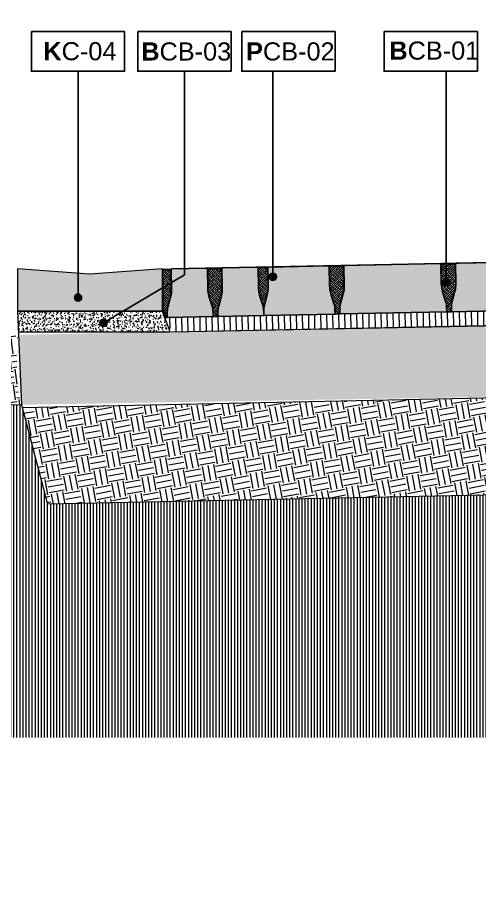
# Model space of a CAD drawing. Header units: metres. Extents: x -325 to 301, y -147 to 149.
# Drawn here: x 63.786 to 64.742, y 81.549 to 83.359 of the extents above; entities that cross this region are included whole.
import ezdxf

# ---------------------------------------------------------------- set-up
doc = ezdxf.new("R2010")
doc.units = ezdxf.units.M
doc.layers.add('-aux', color=50, linetype='Continuous', plot=False)
doc.layers.add('-AUX_MON', color=3, linetype='Continuous', plot=False)
for name, color, linetype, true_color in [('0-TX-1_25', 7, 'Continuous', 0x3f4f7f), ('3-TR-paviment fort', 7, 'Continuous', 0xd1d1d1), ('EIT_3 TR sorra', 7, 'Continuous', 0xd8ceb0)]:
    doc.layers.add(name, color=color, linetype=linetype, true_color=true_color)
for name, color, linetype in [('00_Xref-Projecte', 7, 'Continuous'), ('1-L- kodolé', 7, 'Continuous'), ('A-KEYPLAN_HATCH', 7, 'Continuous'), ('A_TEXT_2', 7, 'Continuous')]:
    doc.layers.add(name, color=color, linetype=linetype)
for name, color, linetype, lineweight, true_color in [('03-TR-Paviment_05_Open Joint Precast Pavements', 7, 'Continuous', 5, 0xb3b3b3), ('3-TR sorra granitica', 7, 'Continuous', 0, 0xf2dac9), ('3-TR tot_u', 7, 'Continuous', 5, 0x787878)]:
    doc.layers.add(name, color=color, linetype=linetype, lineweight=lineweight, true_color=true_color)
for name, color, linetype, lineweight in [('1-CM', 7, 'Continuous', 0), ('3-TR Seleccionat', 44, 'Continuous', 0), ('3-TR Tot-u', 37, 'Continuous', 0)]:
    doc.layers.add(name, color=color, linetype=linetype, lineweight=lineweight)
doc.styles.get("Standard").update_dxf_attribs({"font": 'arial.ttf'})
pattern_1 = [(45.57882308716562, (36.92280102542076, 11.96423196329495), (0.001742942525919423, 0.006654917678337132), [0.008532812500000079, -0.001706562500000016, 0, -0.001706562500000016])]

# ---------------------------------------------------------------- blocks, each defined once
blk = doc.blocks.new('hatch keyplan 2')
at = {"layer": 'A-KEYPLAN_HATCH'}
blk.add_lwpolyline([(0, 0.005476596624248486), (0.012874798693294, 0.005476596623793739), (0.012874798693294, -2.273736754432321e-13), (0, 0)], close=True, dxfattribs=at)
blk = doc.blocks.new('hatch keyplan')
at = {"layer": 'A-KEYPLAN_HATCH'}
blk.add_blockref('hatch keyplan 2', (1.430579833341536, 0.8521467901477053), dxfattribs=at)
blk = doc.blocks.new('B-CB03')
at = {"layer": 'A-KEYPLAN_HATCH'}
blk.add_blockref('hatch keyplan', (-1.430579833438594, -0.8521467901477053), dxfattribs=at)
at = {"layer": 'A_TEXT_2', "insert": (-0.0007977309449526127, 0.00398371515799123), "char_height": 0.0025, "attachment_point": 1}
blk.add_mtext_dynamic_manual_height_columns('\\pi0.00128;{\\fArial|b1|i0|c0|p34;B}CB-03', width=0.01456192034901793, gutter_width=0.015, heights=[0], dxfattribs=at)
blk = doc.blocks.new('PCB03')
at = {"layer": 'A-KEYPLAN_HATCH'}
blk.add_blockref('hatch keyplan', (-1.42957983326266, -0.8521467901535917), dxfattribs=at)
at = {"layer": 'A_TEXT_2', "insert": (0.0002022692309803231, 0.0039881901570753), "char_height": 0.0025, "attachment_point": 1}
blk.add_mtext_dynamic_manual_height_columns('\\pi0.00139;{\\fArial|b1|i0|c0|p34;P}CB-02', width=0.01456192034901793, gutter_width=0.015, heights=[0], dxfattribs=at)
blk = doc.blocks.new('B-CB01')
at = {"layer": 'A-KEYPLAN_HATCH'}
blk.add_blockref('hatch keyplan', (-1.430579833341536, -0.8521467901477052), dxfattribs=at)
at = {"layer": 'A_TEXT_2', "insert": (-0.0007977308478921419, 0.004105509799023688), "char_height": 0.0025, "attachment_point": 1}
blk.add_mtext_dynamic_manual_height_columns('\\pi0.00152;{\\fArial|b1|i0|c0|p34;B}CB-01', width=0.01456192034901793, gutter_width=0.015, heights=[0], dxfattribs=at)
blk = doc.blocks.new('POINT')
at = {"layer": '0-TX-1_25'}
h = blk.add_hatch(dxfattribs=at)
h.set_pattern_fill('ANGLE', color=256)
h.set_pattern_definition([(0, (-83.74681484067048, -12.72584030761209), (0, 6.985), [5.08, -1.905]), (90, (-83.74681484067048, -12.72584030761209), (-6.985, 4.277078946022131e-16), [5.08, -1.905])])
edge = h.paths.add_edge_path()
edge.add_arc((0, 0), 0.0075, 0, 360)
h = blk.add_hatch(color=256, dxfattribs=at)
h.dxf.hatch_style = 1
edge = h.paths.add_edge_path()
edge.add_arc((0, 0), 0.0075, 0, 360)
blk.add_circle((0, 0), 0.0075, dxfattribs=at)
blk = doc.blocks.new('K03')
at = {"layer": 'A-KEYPLAN_HATCH'}
blk.add_blockref('hatch keyplan', (-1.430579833341536, -0.8521467901477054), dxfattribs=at)
at = {"layer": 'A_TEXT_2', "insert": (-0.0007977308945956718, 0.004020148496218123), "char_height": 0.0025, "attachment_point": 1}
blk.add_mtext_dynamic_manual_height_columns('\\pi0.00245;{\\fArial|b1|i0|c0|p34;K}C-04', width=0.01456192034901793, gutter_width=0.015, heights=[0], dxfattribs=at)

msp = doc.modelspace()

# ---------------------------------------------------------------- hatches: boundary and pattern name
at = {"layer": '03-TR-Paviment_05_Open Joint Precast Pavements'}
h = msp.add_hatch(color=256, dxfattribs=at)
h.dxf.hatch_style = 1
edge = h.paths.add_edge_path()
edge.add_line((64.29580601184605, 82.74285290178048), (64.29564205545803, 82.75104704046494))
edge.add_arc((64.34404991953811, 82.75201563020424), 0.04841755333428358, 165.1472553660358, 181.1462744924243, ccw=False)
edge.add_line((64.29725010202198, 82.76442677645811), (64.30278065344623, 82.78528132446633))
edge.add_arc((64.24754538393613, 82.79992951552474), 0.05714459291252195, 345.1472624024418, 361.1462815287247)
edge.add_line((64.30467854101089, 82.80107269609157), (64.30385582981688, 82.8421897398961))
edge.add_line((64.30385582981688, 82.8421897398961), (64.30465287773796, 82.84220568848077))
edge.add_line((64.30465287773796, 82.84220568848077), (64.30463599152509, 82.84304959676219))
edge.add_line((64.30463599152509, 82.84304959676219), (64.43043668297463, 82.84556674261971))
edge.add_line((64.43043668297463, 82.84556674261971), (64.43045356736249, 82.84472283243876))
edge.add_line((64.43045356736249, 82.84472283243876), (64.43125061380303, 82.84473878518561))
edge.add_line((64.43125061380303, 82.84473878518561), (64.4320733241218, 82.80362173856903))
edge.add_arc((64.48920647717794, 82.80476491807504), 0.05714458887348412, 181.1462805459101, 197.1452996721934)
edge.add_line((64.43460138015061, 82.78791892697463), (64.44096172714796, 82.76730230143126))
edge.add_arc((64.3946958351757, 82.75302900278297), 0.04841755688067015, 1.1462816469212953, 17.145300773309373, ccw=False)
edge.add_line((64.4431037026805, 82.75399759863788), (64.44326765860295, 82.7458034599441))
edge.add_line((64.44326765860295, 82.7458034599441), (64.29580601184605, 82.74285290178048))
h = msp.add_hatch(color=256, dxfattribs=at)
h.dxf.hatch_style = 1
edge = h.paths.add_edge_path()
edge.add_line((64.67452898768181, 82.75043076645497), (64.67436503222493, 82.75862490515804))
edge.add_arc((64.62595716345828, 82.757656312825), 0.04841755807180265, 1.146277450208621, 17.14529657659856)
edge.add_line((64.67222305761422, 82.77192960843563), (64.66586270928536, 82.79254623069207))
edge.add_arc((64.720467811534, 82.8093922209385), 0.05714459361100022, 181.1462781844386, 197.1452973107232, ccw=False)
edge.add_line((64.66333465369416, 82.8082490436925), (64.66251194342199, 82.84936608798124))
edge.add_line((64.66251194342199, 82.84936608798124), (64.66171489781944, 82.84935013990871))
edge.add_line((64.66171489781944, 82.84935013990871), (64.66169801210009, 82.85019404680273))
edge.add_line((64.66169801210009, 82.85019404680273), (64.46216650093606, 82.84620162496411))
edge.add_line((64.46216650093606, 82.84620162496411), (64.46218338668336, 82.84535771667338))
edge.add_line((64.46218338668336, 82.84535771667338), (64.46138634054073, 82.84534177231608))
edge.add_line((64.46138634054073, 82.84534177231608), (64.46220905132506, 82.8042247257088))
edge.add_arc((64.40507589590212, 82.80308154540786), 0.05714459125571695, -14.852737830959825, 1.1462812953216144, ccw=False)
edge.add_line((64.4603111637511, 82.78843335454914), (64.45478061192648, 82.76757880327263))
edge.add_arc((64.50158042964222, 82.7551676586798), 0.04841755310143616, 165.1472573265249, 181.1462764529136)
edge.add_line((64.45317256582808, 82.75419906728878), (64.4533365222068, 82.7460049290699))
edge.add_line((64.4533365222068, 82.7460049290699), (64.67452898768181, 82.75043076645497))
h = msp.add_hatch(color=256, dxfattribs=at)
h.dxf.hatch_style = 1
edge = h.paths.add_edge_path()
edge.add_line((64.7794710676381, 82.75253055176198), (64.77930711265611, 82.76072469000881))
edge.add_arc((64.7308992387065, 82.7597560966136), 0.04841756327498297, 1.146278584204274, 17.14529771059357)
edge.add_line((64.77716513755189, 82.77402939467379), (64.77080478875746, 82.7946460169209))
edge.add_arc((64.82540988493083, 82.81149200280001), 0.05714458651826031, 181.1462757958576, 197.1452949221402, ccw=False)
edge.add_line((64.76827673413467, 82.8103488280777), (64.76745402339691, 82.85146587235711))
edge.add_line((64.76745402339691, 82.85146587235711), (64.76665697777572, 82.8514499252157))
edge.add_line((64.76665697777572, 82.8514499252157), (64.7666400929875, 82.85229383212837))
edge.add_line((64.7666400929875, 82.85229383212837), (64.69335696639736, 82.85082751170296))
edge.add_line((64.69335696639736, 82.85082751170296), (64.69337385216329, 82.8499836024811))
edge.add_line((64.69337385216329, 82.8499836024811), (64.69257680553645, 82.84996765904562))
edge.add_line((64.69257680553645, 82.84996765904562), (64.69339951680497, 82.80885061151653))
edge.add_arc((64.63626636441961, 82.80770743339926), 0.05714458817505608, -14.852739959040889, 1.146279167241687, ccw=False)
edge.add_line((64.6915016287468, 82.79305924127867), (64.68597107692219, 82.77220469000218))
edge.add_arc((64.7327708929769, 82.75979354560906), 0.0484175514447214, 165.1472570511002, 181.1462761774888)
edge.add_line((64.6843630308145, 82.75882495448388), (64.68452698812433, 82.75063081628363))
edge.add_line((64.68452698812433, 82.75063081628363), (64.7794710676381, 82.75253055176198))
h = msp.add_hatch(color=256, dxfattribs=at)
h.dxf.hatch_style = 1
edge = h.paths.add_edge_path()
edge.add_line((64.09591985096996, 82.73885338143275), (64.09575589406049, 82.7470475229013))
edge.add_arc((64.14416376091229, 82.74801611647604), 0.04841755618218446, 165.1472598382455, 181.1462789646351, ccw=False)
edge.add_line((64.09736393967466, 82.76042725980697), (64.10289449252357, 82.78128180644643))
edge.add_arc((64.04765922693457, 82.79593000208885), 0.05714459029747762, 345.1472569520938, 361.1462760783742)
edge.add_line((64.10479238150356, 82.79707317716849), (64.10396967123137, 82.83819022145721))
edge.add_line((64.10396967123137, 82.83819022145721), (64.10476671774643, 82.83820617047951))
edge.add_line((64.10476671774643, 82.83820617047951), (64.10474983107733, 82.83905007828605))
edge.add_line((64.10474983107733, 82.83905007828605), (64.17803295814235, 82.8405163982552))
edge.add_line((64.17803295814235, 82.8405163982552), (64.17804984204601, 82.83967248899607))
edge.add_line((64.17804984204601, 82.83967248899607), (64.17884688803962, 82.83968844080248))
edge.add_line((64.17884688803962, 82.83968844080248), (64.17966959790212, 82.79857139371101))
edge.add_arc((64.2368027507587, 82.79971457155587), 0.0571445886407297, 181.1462788847019, 197.1452980109835)
edge.add_line((64.18219765346535, 82.78286858210727), (64.18855800185011, 82.76225195705743))
edge.add_arc((64.14229210854818, 82.74797866666813), 0.04841755571653015, 1.1462718439660193, 17.1452909703537, ccw=False)
edge.add_line((64.1906999750548, 82.74894725421747), (64.1908639314335, 82.74075311599859))
edge.add_line((64.1908639314335, 82.74075311599859), (64.09591985096996, 82.73885338143275))
h = msp.add_hatch(color=256, dxfattribs=at)
h.dxf.hatch_style = 1
edge = h.paths.add_edge_path()
edge.add_line((64.29580601187399, 82.74285290038378), (64.29564205545803, 82.75104704046494))
edge.add_arc((64.24723418503025, 82.75007844833152), 0.04841755972861205, 1.146277174707698, 17.14529630109814)
edge.add_line((64.293500080838, 82.7643517442081), (64.28713973345893, 82.78496836555202))
edge.add_arc((64.34174483432174, 82.8018143538808), 0.05714459172145445, 181.1462767567709, 197.145295883053, ccw=False)
edge.add_line((64.2846116783426, 82.80067117809621), (64.28378896712996, 82.84178822283187))
edge.add_line((64.28378896712996, 82.84178822283187), (64.28299192199299, 82.84177227476864))
edge.add_line((64.28299192199299, 82.84177227476864), (64.28297503580806, 82.84261618165337))
edge.add_line((64.28297503580806, 82.84261618165337), (64.20969191013974, 82.84114986171215))
edge.add_line((64.20969191013974, 82.84114986171215), (64.20970879588704, 82.84030595342142))
edge.add_line((64.20970879588704, 82.84030595342142), (64.2089117502286, 82.8402900081423))
edge.add_line((64.2089117502286, 82.8402900081423), (64.20973446009108, 82.79917296105084))
edge.add_arc((64.15260131074342, 82.79802978511715), 0.05714458509428332, -14.852742087034017, 1.1462770392494122, ccw=False)
edge.add_line((64.20783657154874, 82.78338159173481), (64.20230601972412, 82.76252704045831))
edge.add_arc((64.24910583910099, 82.75011589566586), 0.04841755475823895, 165.1472576020817, 181.1462767284708)
edge.add_line((64.20069797363504, 82.74914730400889), (64.20086193094488, 82.74095316580863))
edge.add_line((64.20086193094488, 82.74095316580863), (64.29580601187399, 82.74285290038378))
at = {"layer": '3-TR Seleccionat'}
h = msp.add_hatch(dxfattribs=at)
h.set_pattern_fill('ANSI31', color=256, scale=0.002, angle=225, style=0)
h.set_pattern_definition([(270, (441140.0615235738, -650754.1273834651), (-0.00635, -1.734723475976807e-18), [])])
h.paths.add_polyline_path([(62.52053461690069, 81.86982261716155), (65.40055256730776, 81.86982261716155), (65.400542912992, 82.38484449034212), (63.848194847076, 82.35273864652606), (63.79408037031665, 82.55816958496058), (62.52030885657905, 82.59445993940076)])
at = {"layer": '3-TR sorra granitica'}
h = msp.add_hatch(dxfattribs=at)
h.set_pattern_fill('LINE', color=256, scale=0.09999999999999998, angle=55.49980514896591, style=0)
h.set_pattern_definition([(91.14627738771382, (85.33196450103803, 291.3610779946241), (-0.01249749850454911, -0.0002500622498354824), [])])
h.paths.add_polyline_path([(64.09269269986586, 82.73878532320118), (64.10441070256017, 82.70901745755643), (65.400542912992, 82.73495173858957), (65.400542912992, 82.76495754231816)])
at = {"layer": '3-TR Tot-u'}
h = msp.add_hatch(dxfattribs=at)
h.set_pattern_fill('EARTH', color=256, scale=0.005, angle=-82.45670051347822, style=0)
h.set_pattern_definition([(277.5432994865218, (-125.4345281128215, 43.19569401950607), (0.03564322771651889, -0.02730723929562233), [0.03174999999999999, -0.03174999999999999]), (277.5432994865218, (-125.4227249002567, 43.19725701733499), (0.03564322771651889, -0.02730723929562233), [0.03174999999999999, -0.03174999999999999]), (277.5432994865218, (-125.410921687692, 43.19882001516391), (0.03564322771651889, -0.02730723929562233), [0.03174999999999999, -0.03174999999999999]), (7.54329948652177, (-125.4064662842274, 43.19540661025196), (0.02730723929562233, 0.03564322771651889), [0.03175, -0.03175]), (7.54329948652177, (-125.4049032863985, 43.18360339768718), (0.02730723929562233, 0.03564322771651889), [0.03175, -0.03175]), (7.54329948652177, (-125.4033402885696, 43.1718001851224), (0.02730723929562233, 0.03564322771651889), [0.03175, -0.03175])])
h.paths.add_polyline_path([(62.52030885657905, 82.74452081541034), (62.52030885657905, 82.59445993940076), (63.79408037031665, 82.55816958496058), (63.78595288524099, 82.58902337836655), (63.78224300470275, 82.70856771312968)])
h = msp.add_hatch(dxfattribs=at)
h.set_pattern_fill('EARTH', color=256, scale=0.005, angle=-79.67847873881027)
h.set_pattern_definition([(280.3215212611898, (-5.212683397963169, 28.71221384346858), (0.03692491896528266, -0.02554751180462218), [0.03175, -0.03175]), (280.3215212611898, (-5.200969817193814, 28.7143471073112), (0.03692491896528266, -0.02554751180462218), [0.03175, -0.03175]), (280.3215212611898, (-5.189256236424459, 28.71648037115382), (0.03692491896528266, -0.02554751180462218), [0.03175, -0.03175]), (10.32152126118974, (-5.184640621553788, 28.71328693217825), (0.02554751180462218, 0.03692491896528266), [0.03175, -0.03175]), (10.32152126118974, (-5.182507357711172, 28.70157335140889), (0.02554751180462218, 0.03692491896528266), [0.03175, -0.03175]), (10.32152126118974, (-5.180374093868542, 28.68985977063954), (0.02554751180462218, 0.03692491896528266), [0.03175, -0.03175])])
h.paths.add_polyline_path([(63.79578524890852, 82.55169747564678), (63.84819484704472, 82.35273864664475), (65.400542912992, 82.38484449034212), (65.39950975472597, 82.58486589286382)])
at = {"layer": '3-TR tot_u'}
h = msp.add_hatch(dxfattribs=at)
h.set_pattern_fill('AR-CONC', color=256, scale=9e-05, angle=90.26641431039367)
h.set_pattern_definition([(140.2664143103937, (0, 0), (0.001358261347982061, 0.01640311316296629), [0.0017145, -0.0188595]), (85.26641431039367, (0, 0), (-0.01718018148039424, -0.003251827319955159), [0.0013716, -0.0150876525753]), (190.7178590103937, (0.0001131881395277435, 0.001366921707972907), (-0.01582191943130427, 0.01315128580300938), [0.001457100792, -0.016028122014]), (136.4506143103937, (-0.004571950575159428, -2.125884049935902e-05), (0.003670327151181657, 0.02441444385953116), [0.00257175, -0.02828925]), (186.9019719203937, (-0.004266092430295756, 0.002013276329687323), (-0.02236745963156911, 0.02126259792724011), [0.0021856520826, -0.0240422047344]), (81.45056548039366, (-0.004571950575159428, -2.125884049935902e-05), (-0.02236745963047776, 0.02126259792845786), [0.0020573970363, -0.0226313758728]), (111.2664143103937, (-0.003439592351619251, 0.002270031157205195), (0.009140320580882877, 0.01368794375791834), [0.0017145, -0.0188595]), (56.2664143103937, (-0.003439592351619251, 0.002270031157205195), (-0.01660260073058194, 0.005485043237329697), [0.0013716, -0.0150876]), (161.7178593103937, (-0.002677898965279807, 0.003410693136534609), (-0.007462280235117282, 0.01917298696442482), [0.001457100792, -0.01602809438399999]), (127.7664143103937, (0, 0), (-0.007611163754578943, 0.0002425866008496274), [0, -0.01490472, 0, -0.0153162, 0, -0.01514475]), (97.76641431039367, (0, 0), (-0.009044117031634472, 0.005971780936707849), [0, -0.00873252, 0, -0.01456182, 0, -0.005772150000000001]), (57.76641431039366, (2.370360715678531e-05, -0.005097724891302762), (0.0004588392826058817, 0.01220541901602734), [0, -0.005715, 0, -0.0178308, 0, -0.0236601]), (47.76641431039366, (3.433302740646482e-05, -0.007383700178882477), (-0.002350348719380294, 0.0133208416991804), [0, -0.0074295, 0, -0.01184148, 0, -0.0168021])])
h.paths.add_polyline_path([(64.1018091617243, 82.70905026389518), (64.08595288599759, 82.75182299692551), (63.78594761832218, 82.75180021496043), (63.78679852319051, 82.69425930207078), (63.7876441608766, 82.7090502638952)])
h = msp.add_hatch(dxfattribs=at)
h.set_pattern_fill('AR-CONC', color=256, scale=0.0002499999999999997, angle=92.9928143935928)
h.set_pattern_definition([(142.9928143935928, (269984.9318929564, -738410.930217382), (0.00160133854976033, 0.04569209416202706), [0.004762499999999995, -0.05238749999999995]), (87.99281439359284, (269984.9318929564, -738410.930217382), (-0.04723904418761809, -0.01129264178091974), [0.003809999999999996, -0.04191014604249996]), (193.4442590935928, (269984.932026401, -738410.9264097197), (-0.04563770368725484, 0.03439945236275431), [0.004047502199999995, -0.04452256114999995]), (139.1770143935928, (269984.919210278, -738410.9308804581), (0.00695793884922797, 0.0682260934048176), [0.007143749999999992, -0.07858124999999991]), (189.6283720035927, (269984.9197900997, -738410.9251949557), (-0.06487092434638955, 0.05604051034146583), [0.006071255784999993, -0.06678390203999993]), (84.17696556359282, (269984.919210278, -738410.9308804581), (-0.06487092434352237, 0.05604051034498883), [0.005714991767499994, -0.06286493297999993]), (113.9928143935928, (269984.9220494096, -738410.9243733499), (0.02355245547627941, 0.03918673552424966), [0.004762499999999994, -0.05238749999999994]), (58.99281439359278, (269984.9220494096, -738410.9243733499), (-0.04679086962607495, 0.01302528763197387), [0.003809999999999996, -0.04190999999999995]), (164.4442593935928, (269984.9240121142, -738410.9211077886), (-0.02323841438272714, 0.05221202305941412), [0.004047502199999996, -0.04452248439999995]), (130.4928143935928, (269984.9318929564, -738410.930217382), (-0.02115024290892982, -0.0003325720948346777), [0, -0.04140199999999996, 0, -0.04254499999999996, 0, -0.04206874999999995]), (100.4928143935928, (269984.9318929564, -738410.930217382), (-0.02588315998721204, 0.01537450676871891), [0, -0.02425699999999997, 0, -0.04044949999999996, 0, -0.01603374999999999]), (60.4928143935928, (269984.9326322862, -738410.9443585684), (-0.0003395878614522781, 0.03392619092123889), [0, -0.01587499999999998, 0, -0.04952999999999995, 0, -0.06572249999999992]), (50.49281439359279, (269984.9329638242, -738410.9506999076), (-0.008281435526141462, 0.03664990282591291), [0, -0.02063749999999998, 0, -0.03289299999999996, 0, -0.04667249999999994])])
h.paths.add_polyline_path([(63.79408037031665, 82.55816958496058), (65.39950975472597, 82.58486589286382), (65.400542912992, 82.7340144243919), (64.10441068828128, 82.70901749382989), (63.79030826357869, 82.70273258695013)])
at = {"layer": '3-TR-paviment fort'}
h = msp.add_hatch(color=256, dxfattribs=at)
h.dxf.hatch_style = 1
h.paths.add_polyline_path([(63.78595288550446, 82.83905007828605), (63.78595288550443, 82.7518002156093), (64.08595324698383, 82.75183717265385), (64.08595288550447, 82.83905007828605), (63.9352137063438, 82.82791823279895)])
at = {"layer": 'EIT_3 TR sorra'}
h = msp.add_hatch(dxfattribs=at)
h.set_pattern_fill('ANSI36', color=256, scale=0.00107500000000001, angle=0.5788230871656231, style=0, double=1)
h.set_pattern_definition(pattern_1)
edge = h.paths.add_edge_path()
edge.add_line((64.45326572745013, 82.74600002124306), (64.4432677297917, 82.74579997193585))
edge.add_line((64.4432677297917, 82.74579997193585), (64.44310377295676, 82.75399410967985))
edge.add_arc((64.39469590917253, 82.75302551674775), 0.04841755310237295, 1.146278276923341, 17.145297403036)
edge.add_line((64.44096179837399, 82.76729881156075), (64.43460145041755, 82.78791543848217))
edge.add_arc((64.48920654685705, 82.80476142270955), 0.05714458628563379, 181.1462741347464, 197.1452932609647, ccw=False)
edge.add_line((64.43207339626032, 82.80361824964828), (64.43125061565598, 82.84473878568843))
edge.add_line((64.43125061565598, 82.84473878568843), (64.46131547600132, 82.84534035205986))
edge.add_line((64.46131547600132, 82.84534035205986), (64.46213825613077, 82.80421981647598))
edge.add_arc((64.40500510156185, 82.80307664139627), 0.05714459029740723, -14.852743047865772, 1.1462760784468173, ccw=False)
edge.add_line((64.4602403671508, 82.78842844575391), (64.45470981624801, 82.76757389496161))
edge.add_arc((64.50150963044244, 82.75516274910686), 0.04841755002125912, 165.1472548149483, 181.1462739411614)
edge.add_line((64.45310176966541, 82.75419415989958), (64.45326572745013, 82.74600002124306))
edge.add_line((64.45326572745013, 82.74600002124306), (64.4432677297917, 82.74579997193585))
h = msp.add_hatch(dxfattribs=at)
h.set_pattern_fill('ANSI36', color=256, scale=0.00107500000000001, angle=0.5788230871656231, style=0, double=1)
h.set_pattern_definition(pattern_1)
edge = h.paths.add_edge_path()
edge.add_line((64.68452705717155, 82.75062731891744), (64.67452906045358, 82.7504272691633))
edge.add_line((64.67452906045358, 82.7504272691633), (64.6743651026782, 82.75862140735423))
edge.add_arc((64.62595723763215, 82.75765281794395), 0.0484175542934768, 1.146274080278305, 17.145293206388)
edge.add_line((64.67222312901724, 82.77192610971932), (64.66586278107012, 82.79254273617516))
edge.add_arc((64.72046787724372, 82.80938872205436), 0.05714458651850271, 181.1462757959383, 197.1452949221546, ccw=False)
edge.add_line((64.66333472644732, 82.80824554733196), (64.66251194620608, 82.84936608850269))
edge.add_line((64.66251194620608, 82.84936608850269), (64.69257680748257, 82.84996765489277))
edge.add_line((64.69257680748257, 82.84996765489277), (64.69339958631778, 82.80884711415966))
edge.add_arc((64.63626643062898, 82.80770393551052), 0.05714459148847613, -14.85273949215781, 1.1462796341515968, ccw=False)
edge.add_line((64.69150169827824, 82.79305574299067), (64.68597114689123, 82.77220119312018))
edge.add_arc((64.73277095796313, 82.75979004932596), 0.04841754647486529, 165.1472562246555, 181.146275350871)
edge.add_line((64.6843631007556, 82.7588214589986), (64.68452705717155, 82.75062731891744))
edge.add_line((64.68452705717155, 82.75062731891744), (64.67452906045358, 82.7504272691633))
h = msp.add_hatch(dxfattribs=at)
h.set_pattern_fill('ANSI36', color=256, scale=0.00107500000000001, angle=0.5788230871656231, style=0, double=1)
h.set_pattern_definition(pattern_1)
edge = h.paths.add_edge_path()
edge.add_line((64.0959199209856, 82.73884988222291), (64.0926924695984, 82.73878531859309))
edge.add_line((64.0926924695984, 82.73878531859309), (64.0876960861805, 82.75147848676706))
edge.add_line((64.0876960861805, 82.75147848676706), (64.08597353289883, 82.83783013701724))
edge.add_line((64.08597353289883, 82.83783013701724), (64.10396967030022, 82.83819022143858))
edge.add_line((64.10396967030022, 82.83819022143858), (64.10479245060671, 82.79706967700888))
edge.add_arc((64.04765930099322, 82.79592650272708), 0.05714458532701222, -14.852743748329488, 1.1462753779800892, ccw=False)
edge.add_line((64.10289456159876, 82.78127830768354), (64.09736400976483, 82.7604237568726))
edge.add_arc((64.14416382249786, 82.74801261287864), 0.04841754813169722, 165.1472565000822, 181.1462756262931)
edge.add_line((64.0957559636385, 82.74704402228544), (64.0959199209856, 82.73884988222291))
edge.add_line((64.0959199209856, 82.73884988222291), (64.0926924695984, 82.73878531859309))
h = msp.add_hatch(dxfattribs=at)
h.set_pattern_fill('ANSI36', color=256, scale=0.00107500000000001, angle=0.5788230871656231, style=0, double=1)
h.set_pattern_definition(pattern_1)
edge = h.paths.add_edge_path()
edge.add_line((64.20086200188234, 82.74094966708299), (64.19086400518299, 82.74074961639772))
edge.add_line((64.19086400518299, 82.74074961639772), (64.19070004738896, 82.74894375551979))
edge.add_arc((64.1422921806819, 82.74797516630923), 0.04841755595015637, 1.14627380466281, 17.14529293077776)
edge.add_line((64.18855807371871, 82.76224845835043), (64.18219772673999, 82.78286508296266))
edge.add_arc((64.23680282595116, 82.79971107102553), 0.05714459006482043, 181.1462769902513, 197.1452961164698, ccw=False)
edge.add_line((64.17966967163298, 82.79856789504126), (64.1788468908237, 82.83968844132391))
edge.add_line((64.1788468908237, 82.83968844132391), (64.20891175163462, 82.84029000770467))
edge.add_line((64.20891175163462, 82.84029000770467), (64.20973453151277, 82.79916946140338))
edge.add_arc((64.15260137390625, 82.79802628414011), 0.05714459337808021, -14.852740919884525, 1.146278206426814, ccw=False)
edge.add_line((64.20783664301698, 82.78337808975951), (64.20230609114577, 82.76252354081086))
edge.add_arc((64.24910590553993, 82.75011239661727), 0.04841754978850364, 165.1472567756227, 181.1462759018336)
edge.add_line((64.20069804502876, 82.74914380575812), (64.20086200188234, 82.74094966708299))
edge.add_line((64.20086200188234, 82.74094966708299), (64.19086400518299, 82.74074961639772))
h = msp.add_hatch(dxfattribs=at)
h.set_pattern_fill('ANSI36', color=256, scale=0.00107500000000001, angle=0.5788230871656231, style=0, double=1)
h.set_pattern_definition(pattern_1)
edge = h.paths.add_edge_path()
edge.add_line((64.29580608319317, 82.74284940585757), (64.29564212588333, 82.75104354405784))
edge.add_arc((64.2472342626981, 82.75007495610907), 0.04841755240379976, 1.146272395165335, 17.1452915212768)
edge.add_line((64.29350015269728, 82.76434824596666), (64.28713980523435, 82.7849648715007))
edge.add_arc((64.34174490444552, 82.80181085956356), 0.05714459006481624, 181.1462769902371, 197.1452961164562, ccw=False)
edge.add_line((64.28461175012734, 82.8006676835793), (64.28378897037032, 82.8417882238282))
edge.add_line((64.28378897037032, 82.8417882238282), (64.30385583355076, 82.84218973950506))
edge.add_line((64.30385583355076, 82.84218973950506), (64.30467861141756, 82.80106920061559))
edge.add_arc((64.24754545407694, 82.79992602170049), 0.05714459314527894, -14.852739258683812, 1.146279867626106, ccw=False)
edge.add_line((64.30278072338734, 82.78527782898102), (64.29725017108785, 82.76442327816078))
edge.add_arc((64.34404998069827, 82.7520121362272), 0.04841754458527481, 165.1472579095892, 181.146277035802)
edge.add_line((64.29564212540845, 82.75104354451408), (64.2958060827369, 82.74284940538269))

# ---------------------------------------------------------------- linework, layer by layer
at = {"layer": '-aux'}
for points in [[(64.45326572745013, 82.74600002124306), (64.4432677297917, 82.74579997193585), (64.44310377295676, 82.75399410967985, 0.06992251114754273), (64.44096179837399, 82.76729881156075), (64.43460145041755, 82.78791543848217, -0.06992251114800961), (64.43207339626032, 82.80361824964828), (64.43125061565598, 82.84473878568843), (64.46131547600132, 82.84534035205986), (64.46213825613077, 82.80421981647598, -0.0699225111484148), (64.4602403671508, 82.78842844575391), (64.45470981624801, 82.76757389496161, 0.06992251114798485), (64.45310176966541, 82.75419415989958), (64.45326572745013, 82.74600002124306), (64.4432677297917, 82.74579997193585)], [(64.68452705717155, 82.75062731891744), (64.67452906045358, 82.7504272691633), (64.6743651026782, 82.75862140735423, 0.06992251114754273), (64.67222312901724, 82.77192610971932), (64.66586278107012, 82.79254273617516, -0.06992251114800961), (64.66333472644732, 82.80824554733196), (64.66251194620608, 82.84936608850269), (64.69257680748257, 82.84996765489277), (64.69339958631778, 82.80884711415966, -0.0699225111484148), (64.69150169827824, 82.79305574299067), (64.68597114689123, 82.77220119312018, 0.06992251114798485), (64.6843631007556, 82.7588214589986), (64.68452705717155, 82.75062731891744), (64.67452906045358, 82.7504272691633)], [(64.0959199209856, 82.73884988222291), (64.0926924695984, 82.73878531859309), (64.0876960861805, 82.75147848676706), (64.08597353289883, 82.83783013701724), (64.10396967030022, 82.83819022143858), (64.10479245060671, 82.79706967700888, -0.0699225111484148), (64.10289456159876, 82.78127830768354), (64.09736400976483, 82.7604237568726, 0.06992251114798485), (64.0957559636385, 82.74704402228544), (64.0959199209856, 82.73884988222291), (64.0926924695984, 82.73878531859309)], [(64.20086200188234, 82.74094966708299), (64.19086400518299, 82.74074961639772), (64.19070004738896, 82.74894375551979, 0.06992251114754273), (64.18855807371871, 82.76224845835043), (64.18219772673999, 82.78286508296266, -0.06992251114800961), (64.17966967163298, 82.79856789504126), (64.1788468908237, 82.83968844132391), (64.20891175163462, 82.84029000770467), (64.20973453151277, 82.79916946140338, -0.0699225111484148), (64.20783664301698, 82.78337808975951), (64.20230609114577, 82.76252354081086, 0.06992251114798485), (64.20069804502876, 82.74914380575812), (64.20086200188234, 82.74094966708299), (64.19086400518299, 82.74074961639772)], [(64.2958060827369, 82.74284940538269), (64.29580608319317, 82.74284940585757), (64.29564212588333, 82.75104354405784, 0.06992251114754273), (64.29350015269728, 82.76434824596666), (64.28713980523435, 82.7849648715007, -0.06992251114800961), (64.28461175012734, 82.8006676835793), (64.28378897037032, 82.8417882238282), (64.30385583355076, 82.84218973950506), (64.30467861141756, 82.80106920061559, -0.0699225111484148), (64.30278072338734, 82.78527782898102), (64.29725017108785, 82.76442327816078, 0.06992251114798485), (64.29564212540845, 82.75104354451408), (64.2958060827369, 82.74284940538269), (64.29580608319317, 82.74284940585757)]]:
    msp.add_lwpolyline(points, format="xyb", dxfattribs=at)
at = {"layer": '-AUX_MON'}
for radius in [1.820887697150468, 1.644287805263133]:
    msp.add_circle((63.88302346029013, 82.63905007828603), radius, dxfattribs=at)
at = {"layer": '0-TX-1_25'}
for points in [[(63.91106211651584, 82.77980954158579), (63.91106211651584, 83.24793062071465)], [(63.9639432702064, 82.72766897618567), (64.13135046359513, 82.82721055907496), (64.13135046359513, 83.24793062071011)], [(64.31448150515267, 82.82298289840378), (64.31448150515268, 83.24793062071011)], [(64.67356684960863, 82.81093409130744), (64.67356684960863, 83.24793062071011)]]:
    msp.add_lwpolyline(points, dxfattribs=at)
at = {"layer": '00_Xref-Projecte'}
msp.add_lwpolyline([(64.10474983104996, 82.83905007828606), (65.400542912992, 82.86497755736728)], dxfattribs=at)
at = {"layer": '1-CM'}
for p, q in [((64.10441068828128, 82.7090174938299), (65.400542912992, 82.73495173858957)), ((62.52030885657905, 82.59445993940076), (63.79408037031665, 82.55816958496058)), ((65.39950975472597, 82.58486589286382), (63.79578524890857, 82.55169747564658)), ((65.400542912992, 82.38484449034212), (63.848194847076, 82.35273864652606))]:
    msp.add_line(p, q, dxfattribs=at)
for points in [[(64.08595288550447, 82.83905007828605), (63.9352137063438, 82.82791823279895), (63.78595288550446, 82.83905007828605)], [(63.78595288550446, 82.83905007828605), (63.78595288550443, 82.7518002156093), (64.08595324698383, 82.75183717265385), (64.08595288550447, 82.83905007828605)], [(64.10441070256019, 82.70901745755643), (65.400542912992, 82.73401446210292), (65.400542912992, 82.76400845971523), (64.0926924695984, 82.73878531859309), (64.08770133955176, 82.7514785925291), (64.0876960861805, 82.75147848676706)], [(64.10180869895396, 82.70905026389518), (64.08595288599759, 82.75182299692551), (63.78594761832218, 82.75180021496043), (63.79408037031665, 82.55816958496058)], [(63.78595288550446, 82.7518002156093), (63.7876441608766, 82.7090502638952), (64.1018091617243, 82.70905026389518)], [(63.79408037031665, 82.55816958496058), (63.84819484704472, 82.35273864664475)]]:
    msp.add_lwpolyline(points, dxfattribs=at)
at = {"layer": '1-L- kodolé'}
for points in [[(64.29580601184605, 82.74285290178048), (64.29564205545803, 82.75104704046494, -0.06992251114875708), (64.29725010202198, 82.76442677645811), (64.30278065344623, 82.78528132446633, 0.0699225111482901), (64.30467854101089, 82.80107269609157), (64.30385582981688, 82.8421897398961), (64.30465287773796, 82.84220568848077), (64.30463599152509, 82.84304959676219), (64.43043668297463, 82.84556674261971), (64.43045356736249, 82.84472283243876), (64.43125061380303, 82.84473878518561), (64.4320733241218, 82.80362173856903, 0.0699225111482901), (64.43460138015061, 82.78791892697463), (64.44096172714796, 82.76730230143126, -0.06992251114875708), (64.4431037026805, 82.75399759863788), (64.44326765860295, 82.7458034599441)], [(64.67452898768181, 82.75043076645497), (64.67436503222493, 82.75862490515804, 0.06992251114875708), (64.67222305761422, 82.77192960843563), (64.66586270928536, 82.79254623069207, -0.0699225111482901), (64.66333465369416, 82.8082490436925), (64.66251194342199, 82.84936608798124), (64.66171489781944, 82.84935013990871), (64.66169801210009, 82.85019404680273), (64.46216650093606, 82.84620162496411), (64.46218338668336, 82.84535771667338), (64.46138634054073, 82.84534177231608), (64.46220905132506, 82.8042247257088, -0.0699225111482901), (64.4603111637511, 82.78843335454914), (64.45478061192648, 82.76757880327263, 0.06992251114875708), (64.45317256582808, 82.75419906728878), (64.4533365222068, 82.7460049290699)], [(64.7794710676381, 82.75253055176198), (64.77930711265611, 82.76072469000881, 0.06992251114875708), (64.77716513755189, 82.77402939467379), (64.77080478875746, 82.7946460169209, -0.0699225111482901), (64.76827673413467, 82.8103488280777), (64.76745402339691, 82.85146587235711), (64.76665697777572, 82.8514499252157), (64.7666400929875, 82.85229383212837), (64.69335696639736, 82.85082751170296), (64.69337385216329, 82.8499836024811), (64.69257680553645, 82.84996765904562), (64.69339951680497, 82.80885061151653, -0.0699225111482901), (64.6915016287468, 82.79305924127867), (64.68597107692219, 82.77220469000218, 0.06992251114875708), (64.6843630308145, 82.75882495448388), (64.68452698812433, 82.75063081628363)], [(64.09591985096996, 82.73885338143275), (64.09575589406049, 82.7470475229013, -0.06992251114875708), (64.09736393967466, 82.76042725980697), (64.10289449252357, 82.78128180644643, 0.0699225111482901), (64.10479238150356, 82.79707317716849), (64.10396967123137, 82.83819022145721), (64.10476671774643, 82.83820617047951), (64.10474983107733, 82.83905007828605), (64.17803295814235, 82.8405163982552), (64.17804984204601, 82.83967248899607), (64.17884688803962, 82.83968844080248), (64.17966959790212, 82.79857139371101, 0.0699225111482901), (64.18219765346535, 82.78286858210727), (64.18855800185011, 82.76225195705743, -0.06992251114875708), (64.1906999750548, 82.74894725421747), (64.1908639314335, 82.74075311599859)], [(64.29580601187399, 82.74285290038378), (64.29564205545803, 82.75104704046494, 0.06992251114875708), (64.293500080838, 82.7643517442081), (64.28713973345893, 82.78496836555202, -0.0699225111482901), (64.2846116783426, 82.80067117809621), (64.28378896712996, 82.84178822283187), (64.28299192199299, 82.84177227476864), (64.28297503580806, 82.84261618165337), (64.20969191013974, 82.84114986171215), (64.20970879588704, 82.84030595342142), (64.2089117502286, 82.8402900081423), (64.20973446009108, 82.79917296105084, -0.0699225111482901), (64.20783657154874, 82.78338159173481), (64.20230601972412, 82.76252704045831, 0.06992251114875708), (64.20069797363504, 82.74914730400889), (64.20086193094488, 82.74095316580863)]]:
    msp.add_lwpolyline(points, format="xyb", close=True, dxfattribs=at)

# ---------------------------------------------------------------- block references
at = {"color": 244, "true_color": 0x991b1e, "xscale": 14.99999999999007, "yscale": 14.99999999999007, "zscale": 14.99999999999007}
msp.add_blockref('K03', (63.81450112631619, 83.24793062071636), dxfattribs=at)
at = {"layer": '0-TX-1_25', "xscale": 15, "yscale": 15, "zscale": 15}
for name, p in [('B-CB03', (64.03478947485127, 83.2479306207118)), ('PCB03', (64.23510751050307, 83.2479306208001)), ('B-CB01', (64.5448188626757, 83.2479306207135))]:
    msp.add_blockref(name, p, dxfattribs=at)
at = {"layer": '0-TX-1_25'}
for p in [(64.31448150515267, 82.82298289840378), (64.67356684960863, 82.81093409130744), (63.91106211651584, 82.77980954158579), (63.9639432702064, 82.72766897618567)]:
    msp.add_blockref('POINT', p, dxfattribs=at)

doc.saveas('drawing.dxf')
